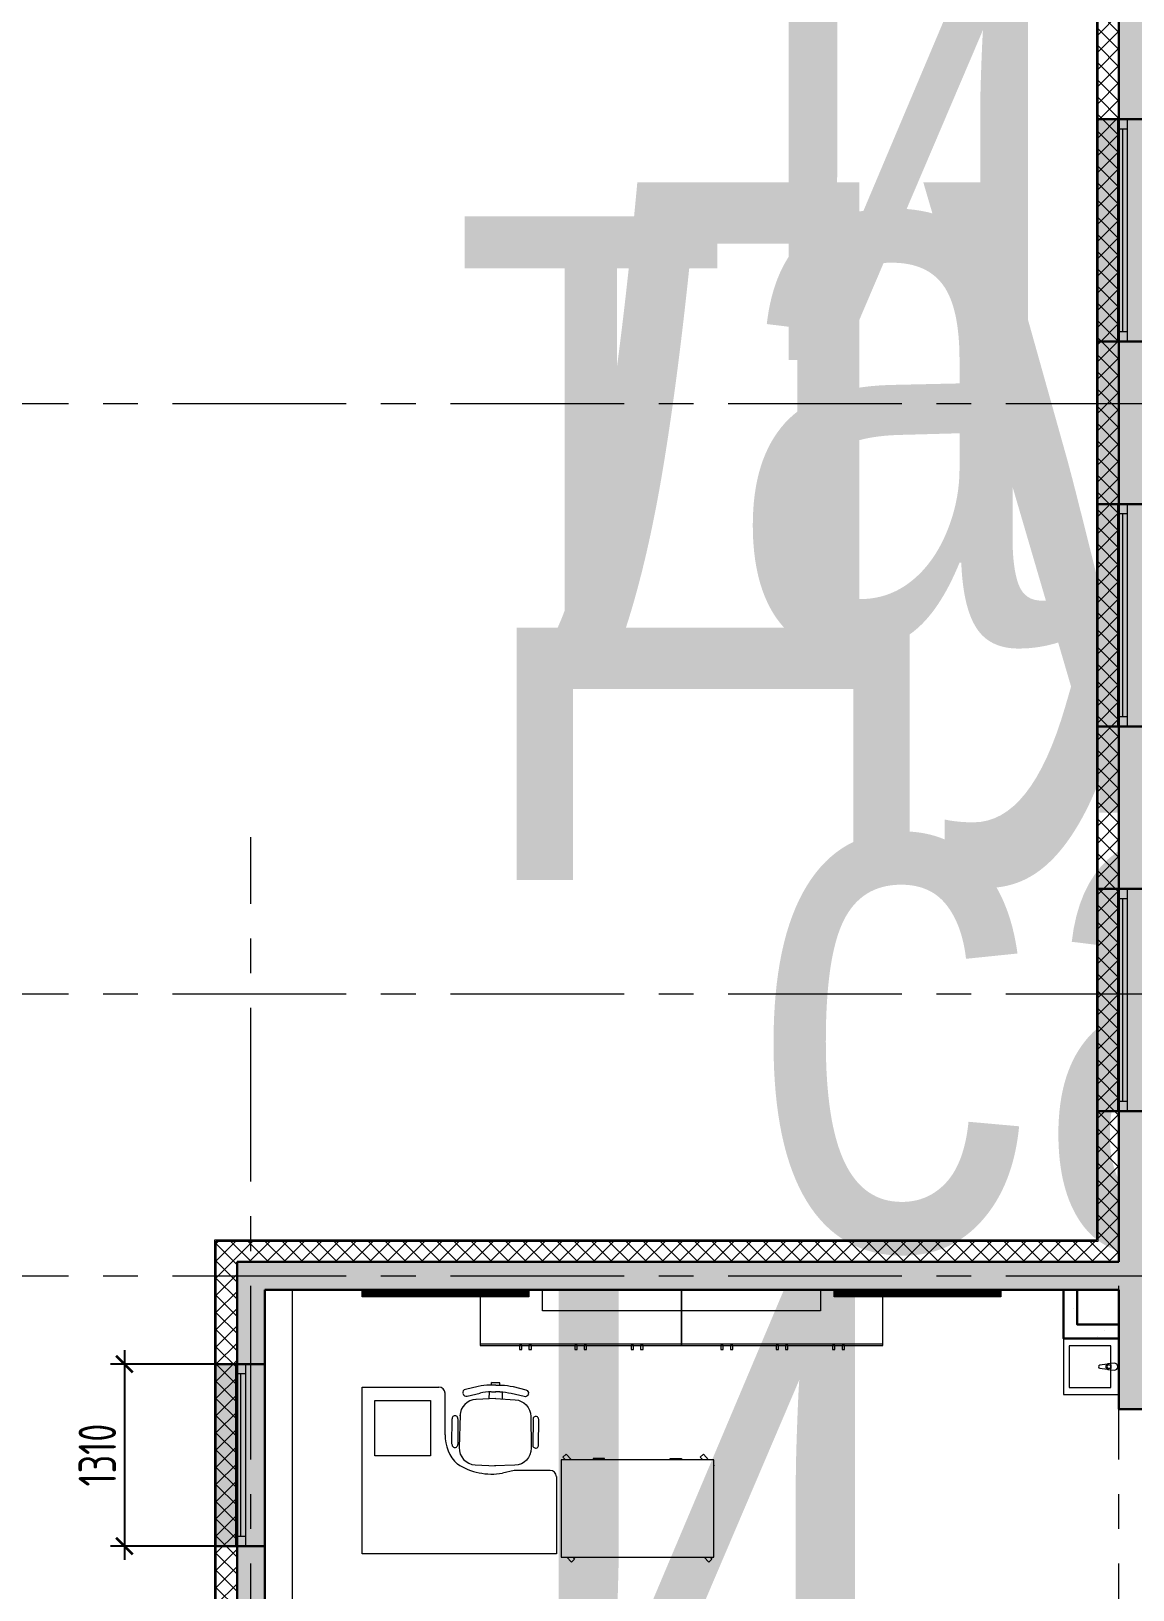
# Model space of a CAD drawing. Header units: millimetres. Extents: x -13407 to 8063098, y -54153 to 109271.
# Drawn here: x -1582 to 6350, y 7250 to 18469 of the extents above; entities that cross this region are included whole.
import ezdxf
from ezdxf.enums import TextEntityAlignment as Align

# ---------------------------------------------------------------- set-up
doc = ezdxf.new("R2018")
doc.units = ezdxf.units.MM
doc.linetypes.add('CENTER', pattern=[2, 1.25, -0.25, 0.25, -0.25])
doc.linetypes.add('HIDDEN', pattern=[6, 4, -2])
doc.layers.get('Defpoints').update_dxf_attribs({"color": 6})
for name, color, linetype, lineweight in [('АР_Маркер экспликации', 239, 'Continuous', 13), ('АР_Навесной фасад', 5, 'Continuous', 5), ('АР_Номер помещения', 1, 'Continuous', 25), ('АР_Окна БЛОК', 250, 'Continuous', 13), ('АР_Оси', 193, 'Continuous', 9), ('АР_Перегородки газоблок', 165, 'Continuous', 30), ('АР_Подоконники', 163, 'Continuous', 9), ('АР_Помещения_площадь', 19, 'Continuous', 9), ('АР_Сущ Несущая стена', 202, 'Continuous', 30), ('АР_Утеплитель', 250, 'Continuous', 9), ('АР_Штриховка монолит', 250, 'Continuous', 9), ('Сан.техника', 153, 'Continuous', 9), ('ТХ_мебель передв', 250, 'Continuous', 13), ('ТХ_ОСНОВНОЙ', 103, 'Continuous', 25)]:
    doc.layers.add(name, color=color, linetype=linetype, lineweight=lineweight)
doc.layers.add('АР_Названия помещений', color=124, linetype='Continuous', lineweight=5, plot=False)
doc.layers.add('ТХ', color=7, linetype='Continuous')
doc.styles.add('ISOCPEUR', font='isocpeur.ttf', dxfattribs={"width": 0.7})
doc.styles.get("Standard").update_dxf_attribs({"font": 'arial.ttf'})
doc.dimstyles.new('R_100', dxfattribs={"dimtxt": 270, "dimasz": 120, "dimexe": 100, "dimexo": 0, "dimgap": 60, "dimtad": 1, "dimdec": 0, "dimrnd": 5, "dimzin": 0, "dimdsep": 46, "dimtxsty": 'ISOCPEUR', "dimblk": 'ARCHTICK', "dimcen": 0, "dimdle": 100, "dimclrd": 256, "dimclre": 256, "dimclrt": 256, "dimadec": 0, "dimazin": 0, "dimtfac": 2, "dimtdec": 0, "dimtofl": 0, "dimtmove": 1, "dimatfit": 3, "dimfxl": 1, "dimtvp": 3, "dimtolj": 1, "dimtzin": 0, "dimarcsym": 0})

# ---------------------------------------------------------------- blocks, each defined once
blk = doc.blocks.new('*U377')
at = {"true_color": 0xffffff}
h = blk.add_hatch(color=7, dxfattribs=at)
h.dxf.hatch_style = 1
h.paths.add_polyline_path([(-1600, 140), (0, 140), (0, -220), (-1600, -220)])
at = {"lineweight": 30}
for p, q in [((-1600, 140), (-1600, -220)), ((0, 140), (0, -220))]:
    blk.add_line(p, q, dxfattribs=at)
for p, q in [((-1600, 140), (0, 140)), ((-1600, 140), (-1600, 140)), ((-1600, 140), (-1600, 140)), ((0, 140), (0, 140)), ((0, 140), (0, 140)), ((-1600, 0), (0, 0)), ((-1600, -70), (0, -70)), ((-1530, 0), (-1530, -70)), ((-1530, -35), (-70, -35)), ((-70, 0), (-70, -70)), ((0, -220), (-1600, -220))]:
    blk.add_line(p, q)
blk = doc.blocks.new('*U364')
at = {"true_color": 0xffffff}
h = blk.add_hatch(color=7, dxfattribs=at)
h.dxf.hatch_style = 1
h.paths.add_polyline_path([(-1600, 140), (0, 140), (0, -220), (-1600, -220)])
at = {"lineweight": 30}
for p, q in [((-1600, 140), (-1600, -220)), ((0, 140), (0, -220))]:
    blk.add_line(p, q, dxfattribs=at)
for p, q in [((-1600, 140), (0, 140)), ((-1600, 140), (-1600, 140)), ((-1600, 140), (-1600, 140)), ((0, 140), (0, 140)), ((0, 140), (0, 140)), ((-1600, 0), (0, 0)), ((-1600, -70), (0, -70)), ((-1530, 0), (-1530, -70)), ((-1530, -35), (-70, -35)), ((-70, 0), (-70, -70)), ((0, -220), (-1600, -220))]:
    blk.add_line(p, q)
blk = doc.blocks.new('*U365')
at = {"true_color": 0xffffff}
h = blk.add_hatch(color=7, dxfattribs=at)
h.dxf.hatch_style = 1
h.paths.add_polyline_path([(-1600, 140), (0, 140), (0, -220), (-1600, -220)])
at = {"lineweight": 30}
for p, q in [((-1600, 140), (-1600, -220)), ((0, 140), (0, -220))]:
    blk.add_line(p, q, dxfattribs=at)
for p, q in [((-1600, 140), (0, 140)), ((-1600, 140), (-1600, 140)), ((-1600, 140), (-1600, 140)), ((0, 140), (0, 140)), ((0, 140), (0, 140)), ((-1600, 0), (0, 0)), ((-1600, -70), (0, -70)), ((-1530, 0), (-1530, -70)), ((-1530, -35), (-70, -35)), ((-70, 0), (-70, -70)), ((0, -220), (-1600, -220))]:
    blk.add_line(p, q)
blk = doc.blocks.new('*U423')
at = {"true_color": 0xffffff}
h = blk.add_hatch(color=7, dxfattribs=at)
h.dxf.hatch_style = 1
h.paths.add_polyline_path([(-1310, 140), (0, 140), (0, -220), (-1310, -220)])
at = {"lineweight": 30}
for p, q in [((-1310, 140), (-1310, -220)), ((0, 140), (0, -220))]:
    blk.add_line(p, q, dxfattribs=at)
for p, q in [((-1310, 140), (0, 140)), ((-1310, 140), (-1310, 140)), ((-1310, 140), (-1310, 140)), ((0, 140), (0, 140)), ((0, 140), (0, 140)), ((-1310, 0), (0, 0)), ((-1310, -70), (0, -70)), ((-1240, 0), (-1240, -70)), ((-1240, -35), (-70, -35)), ((-70, 0), (-70, -70)), ((0, -220), (-1310, -220))]:
    blk.add_line(p, q)
blk = doc.blocks.new('*U605')
at = {"layer": 'Defpoints', "color": 7, "style": 'ISOCPEUR', "width": 0.7}
blk.add_attdef('ПЛОЩАДЬ_ПОМЕЩЕНИЯ', text='', height=200, dxfattribs=at).set_placement((8729, 1809), align=Align.MIDDLE_RIGHT)
at = {"layer": 'Defpoints', "color": 7, "style": 'ISOCPEUR', "width": 0.7, "flags": 1}
blk.add_attdef('КАТЕГОРИЯ', (-499, -2092), '', height=250, dxfattribs=at)
at = {"layer": 'АР_Номер помещения', "color": 7, "style": 'ISOCPEUR', "width": 0.7}
blk.add_attdef('НОМЕР_ПОМЕЩЕНИЯ', text='', height=300, dxfattribs=at).set_placement((6703, 2572), align=Align.MIDDLE_CENTER)
at = {"layer": 'АР_Помещения_площадь', "color": 7, "lineweight": 30, "width": 0.7, "flags": 104}
blk.add_attdef('ИМЯ_ПОМЕЩЕНИЯ', text='', height=100, dxfattribs=at).set_placement((158, 1217), align=Align.MIDDLE_CENTER)
blk = doc.blocks.new('*U627')
at = {"layer": 'Defpoints', "color": 7, "style": 'ISOCPEUR', "width": 0.7}
blk.add_attdef('ПЛОЩАДЬ_ПОМЕЩЕНИЯ', text='', height=200, dxfattribs=at).set_placement((-8322, 2148), align=Align.MIDDLE_RIGHT)
at = {"layer": 'Defpoints', "color": 7, "style": 'ISOCPEUR', "width": 0.7, "flags": 1}
blk.add_attdef('КАТЕГОРИЯ', (-499, -2092), '', height=250, dxfattribs=at)
at = {"layer": 'АР_Номер помещения', "color": 7, "style": 'ISOCPEUR', "width": 0.7}
blk.add_attdef('НОМЕР_ПОМЕЩЕНИЯ', text='', height=300, dxfattribs=at).set_placement((-9365, 3057), align=Align.MIDDLE_CENTER)
at = {"layer": 'АР_Помещения_площадь', "color": 7, "lineweight": 30, "width": 0.7, "flags": 104}
blk.add_attdef('ИМЯ_ПОМЕЩЕНИЯ', text='', height=100, dxfattribs=at).set_placement((158, 1217), align=Align.MIDDLE_CENTER)
blk = doc.blocks.new('*U628')
at = {"layer": 'Defpoints', "color": 7, "style": 'ISOCPEUR', "width": 0.7}
blk.add_attdef('ПЛОЩАДЬ_ПОМЕЩЕНИЯ', text='', height=200, dxfattribs=at).set_placement((652, 637), align=Align.MIDDLE_RIGHT)
at = {"layer": 'Defpoints', "color": 7, "style": 'ISOCPEUR', "width": 0.7, "flags": 1}
blk.add_attdef('КАТЕГОРИЯ', (-499, -2092), '', height=250, dxfattribs=at)
at = {"layer": 'АР_Номер помещения', "color": 7, "style": 'ISOCPEUR', "width": 0.7}
blk.add_attdef('НОМЕР_ПОМЕЩЕНИЯ', text='', height=300, dxfattribs=at).set_placement((224, 2314), align=Align.MIDDLE_CENTER)
at = {"layer": 'АР_Помещения_площадь', "color": 7, "lineweight": 30, "width": 0.7, "flags": 104}
blk.add_attdef('ИМЯ_ПОМЕЩЕНИЯ', text='', height=100, dxfattribs=at).set_placement((158, 1217), align=Align.MIDDLE_CENTER)
blk = doc.blocks.new('сан.техника')
at = {"layer": 'Сан.техника', "linetype": 'Continuous', "lineweight": 5}
for p, q in [((-27, 168), (-79, 161)), ((-27, 168), (-79, 161)), ((-79, 139), (-27, 132)), ((-79, 139), (-27, 132)), ((25, 175), (-17, 171)), ((25, 175), (-17, 171)), ((-17, 129), (25, 125)), ((-17, 129), (25, 125)), ((-15, 164), (0, 164)), ((-15, 164), (0, 164)), ((0, 136), (-15, 136)), ((0, 136), (-15, 136)), ((0, 164), (0, 136)), ((0, 164), (0, 136))]:
    blk.add_line(p, q, dxfattribs=at)
for points in [[(59, 350), (-341, 350), (-341, -50), (59, -50)], [(0, 300), (-300, 300), (-300, 0), (0, 0)], [(0, 300), (-300, 300), (-300, 0), (0, 0)]]:
    blk.add_lwpolyline(points, close=True, dxfattribs=at)
for centre, radius, start, end in [((-78, 150), 11.2, 97.1386, 262.8608), ((-78, 150), 11.2, 97.1386, 262.8608), ((-15, 150), 21.1, 122.7707, 237.2287), ((-15, 150), 21.1, 122.7707, 237.2287), ((-15, 150), 13.6, 89.9997, 269.9997), ((-15, 150), 13.6, 89.9997, 269.9997), ((-15, 150), 21.1, 95.1693, 122.7707), ((-15, 150), 21.1, 95.1693, 122.7707), ((-15, 150), 21.1, 237.2287, 264.8301), ((-15, 150), 21.1, 237.2287, 264.8301), ((25, 150), 25, 269.9997, 89.9997), ((25, 150), 25, 269.9997, 89.9997)]:
    blk.add_arc(centre, radius, start, end, dxfattribs=at)
blk = doc.blocks.new('М-60')
at = {"extrusion": (-6.19742e-05, 0.000470712, 1)}
for p, q in [((7034998, 1186438, 0), (7035020, 1186531, 0)), ((7035068, 1186520, 0), (7035047, 1186426, 0)), ((7035049, 1186549, 0), (7035051, 1186549, 0)), ((7035202, 1186569, 0), (7035439, 1186576, 0)), ((7035415, 1186627, 0), (7035232, 1186627, 0)), ((7035232, 1186586, 0), (7035416, 1186587, 0)), ((7035086, 1186313, 0), (7035093, 1186455, 0)), ((7035563, 1186460, 0), (7035570, 1186313, 0)), ((7034971, 1186283, 0), (7034970, 1186343, 0)), ((7034989, 1186343, 0), (7034971, 1186343, 0)), ((7034971, 1186343, 0), (7034971, 1186283, 0)), ((7034989, 1186313, 0), (7034989, 1186356, 0)), ((7034989, 1186313, 0), (7034989, 1186343, 0)), ((7034989, 1186313, 0), (7034989, 1186283, 0)), ((7034989, 1186313, 0), (7034990, 1186270, 0)), ((7035037, 1186344, 0), (7035037, 1186313, 0)), ((7035038, 1186283, 0), (7035037, 1186314, 0)), ((7035038, 1186361, 0), (7035088, 1186361, 0)), ((7035086, 1186315, 0), (7035095, 1186173, 0)), ((7035565, 1186174, 0), (7035570, 1186322, 0)), ((7034989, 1186283, 0), (7034971, 1186283, 0)), ((7035000, 1186188, 0), (7035023, 1186096, 0)), ((7035038, 1186266, 0), (7035089, 1186266, 0)), ((7035071, 1186108, 0), (7035048, 1186201, 0)), ((7035053, 1186078, 0), (7035054, 1186078, 0)), ((7035206, 1186060, 0), (7035443, 1186057, 0)), ((7035236, 1186044, 0), (7035420, 1186046, 0)), ((7035420, 1186005, 0), (7035237, 1186003, 0))]:
    blk.add_line(p, q, dxfattribs=at)
for centre, start, end in [((7035417, 1186607, 122), 264.9987, 95.5247), ((7035230, 1186606, 122), 84.9987, 275.5247), ((7035234, 1186024, 122), 85.3479, 275.874), ((7035422, 1186026, 122), 265.3479, 95.874)]:
    blk.add_arc(centre, 20.6, start, end, dxfattribs=at)
at = {"extrusion": (6.19742e-05, -0.000470712, -1)}
for centre, major_axis, start_param, end_param in [((7035043, 1186525, 0), (15.6, 18.5, 0), 4.240369, 5.829345), ((7035045, 1186525, 0), (15.6, 18.5, 0), -0.45384, 1.098777), ((7035213, 1186449, 0), (77.8, 92.6, 0), 4.061153, 5.558057), ((7035442, 1186455, 0), (77.8, 92.6, 0), -0.725128, 0.826554), ((7035352, 1186356, 0), (-278, 234, 0), 5.584367, 5.811166), ((7035400, 1186344, 0), (234, 278, 0), 4.01357, 4.240369)]:
    blk.add_ellipse(centre, major_axis=major_axis, ratio=1, start_param=start_param, end_param=end_param, dxfattribs=at)
at = {"extrusion": (-6.19742e-05, 0.000470712, 1)}
for centre, major_axis, start_param, end_param in [((7035353, 1186275, 0), (-274, -238, 0), 5.584367, 5.811166), ((7035401, 1186288, 0), (238, -274, 0), 4.01357, 4.240369), ((7035047, 1186101, 0), (15.8, -18.3, 0), 4.240369, 5.829345), ((7035048, 1186102, 0), (15.8, -18.3, 0), -0.45384, 1.098777), ((7035215, 1186180, 0), (79.2, -91.4, 0), 4.061153, 5.558057), ((7035444, 1186178, 0), (79.2, -91.4, 0), -0.725128, 0.826554)]:
    blk.add_ellipse(centre, major_axis=major_axis, ratio=1, start_param=start_param, end_param=end_param, dxfattribs=at)
blk = doc.blocks.new('стол угловой 1200х1400')
at = {"extrusion": (-6.20986e-05, 0.000470696, 1)}
for p, q in [((-20568, 32128, -393), (-20568, 33328, -394)), ((-20568, 33328, -394), (-20015, 33328, -394)), ((-19970, 32985, -393), (-19970, 33285, -394)), ((-19213, 32728, -393), (-19472, 32728, -393)), ((-19168, 32683, -393), (-19168, 32128, -393)), ((-19168, 32128, -393), (-20568, 32128, -393))]:
    blk.add_line(p, q, dxfattribs=at)
at = {"linetype": 'HIDDEN', "ltscale": 0.1}
blk.add_lwpolyline([(-20476, 33232), (-20076, 33232), (-20075, 32832), (-20475, 32832)], close=True, dxfattribs=at)
at = {"extrusion": (-6.20986e-05, 0.000470696, 1), "elevation": -377}
blk.add_lwpolyline([(-19472, 32728), (-19557, 32709)], dxfattribs=at)
at = {"extrusion": (-6.20986e-05, 0.000470696, 1)}
for centre, radius, start, end in [((-20015, 33283, -377), 45, 2.4817, 90.0151), ((-19697, 32975, -377), 273, 178.0222, 227.3755), ((-19635, 33157, -377), 455, 237.2104, 279.9393), ((-19213, 32683, -377), 45, 0.0151, 90.0151)]:
    blk.add_arc(centre, radius, start, end, dxfattribs=at)
blk = doc.blocks.new('тумба 1450х400х750')
at = {"lineweight": 15, "ltscale": 100}
blk.add_line((-12776, 30271), (-14226, 30271), dxfattribs=at)
for points in [[(-13949, 30283), (-13932, 30283), (-13932, 30313), (-13949, 30313)], [(-13881, 30283), (-13864, 30283), (-13864, 30313), (-13881, 30313)], [(-13542, 30283), (-13525, 30283), (-13525, 30313), (-13542, 30313)], [(-13474, 30283), (-13457, 30283), (-13457, 30313), (-13474, 30313)], [(-13145, 30283), (-13128, 30283), (-13128, 30313), (-13145, 30313)], [(-13077, 30283), (-13060, 30283), (-13060, 30313), (-13077, 30313)], [(-12776, 29883), (-12776, 30283), (-14226, 30283), (-14226, 29883)]]:
    blk.add_lwpolyline(points, close=True, dxfattribs=at)
blk = doc.blocks.new('стол игровой 1100х700')
blk.add_lwpolyline([(-13227, -58671), (-12127, -58671), (-12127, -57971), (-13227, -57971)], close=True)
for points in [[(-13200, -57971), (-13213, -57957), (-13191, -57936), (-13158, -57971)], [(-12212, -57971), (-12225, -57957), (-12202, -57936), (-12170, -57971)], [(-13227, -58632), (-13228, -58630), (-13227, -58629)], [(-13148, -58671), (-13129, -58691), (-13152, -58712), (-13190, -58671)], [(-12913, -58671), (-12913, -58680), (-12995, -58680), (-12995, -58671)], [(-12440, -58671), (-12440, -58680), (-12358, -58680), (-12358, -58671)], [(-12160, -58671), (-12141, -58691), (-12163, -58712), (-12202, -58671)]]:
    blk.add_lwpolyline(points)
blk = doc.blocks.new('A$C3da1b1ea')
at = {"lineweight": 0}
blk.add_lwpolyline([(0, 0), (50, 0), (50, -1200), (0, -1200), (0, 0)], dxfattribs=at)
blk = doc.blocks.new('A$Cf8021bc8')
at = {"linetype": 'Continuous', "lineweight": 5}
blk.add_lwpolyline([(150, 1000), (150, -1000), (0, -1000), (0, 1000)], close=True, dxfattribs=at)
at = {"layer": 'ТХ', "lineweight": 0}
for p in [(0, 2300), (0, -1100)]:
    blk.add_blockref('A$C3da1b1ea', p, dxfattribs=at)
blk = doc.blocks.new('_ArchTick')
at = {"color": 0, "linetype": 'ByBlock', "const_width": 0.15}
blk.add_lwpolyline([(-0.5, -0.5), (0.5, 0.5)], dxfattribs=at)
blk = doc.blocks.new('*D522')
at = {"layer": 'Defpoints', "color": 0, "ltscale": 100, "transparency": 16777216}
for p in [(100, 8875), (-911, 7565), (100, 7565)]:
    blk.add_point(p, dxfattribs=at)
at = {"layer": 'ТХ_мебель передв', "lineweight": -2, "ltscale": 100, "transparency": 16777216}
for p, q in [((100, 8875), (-1011, 8875)), ((-911, 8975), (-911, 7465)), ((100, 7565), (-1011, 7565))]:
    blk.add_line(p, q, dxfattribs=at)
at = {"layer": 'ТХ_мебель передв', "lineweight": -2, "ltscale": 100, "transparency": 16777216, "xscale": 120, "yscale": 120, "zscale": 120}
for p, rotation in [((-911, 8875), 90), ((-911, 7565), 270)]:
    blk.add_blockref('_ArchTick', p, dxfattribs=dict(at, rotation=rotation))
at = {"layer": 'ТХ_мебель передв', "ltscale": 100, "transparency": 16777216, "insert": (-1106, 8220), "char_height": 270, "attachment_point": 5, "rotation": 90, "style": 'ISOCPEUR'}
blk.add_mtext('\\A1;1310', dxfattribs=at)

msp = doc.modelspace()

# ---------------------------------------------------------------- hatches: boundary and pattern name
at = {"layer": 'АР_Перегородки газоблок', "ltscale": 100}
h = msp.add_hatch(dxfattribs=at)
h.set_pattern_fill('AR-CONC', color=256, scale=2, angle=180)
h.set_pattern_definition([(230, (413869.93, 150702.63), (-364.36934, 31.87817), [38.1, -419.1]), (175, (413869.93, 150702.63), (70.48684, -382.1137), [30.48, -335.28117]), (280.451445, (413839.56, 150705.28), (-293.8825, -350.2355), [32.38002, -356.1805]), (226.1842, (413869.93, 150601.03), (-542.1581, 84.08466), [57.15, -628.65]), (276.63556, (413824.75, 150608.03), (-474.8083, -494.85225), [48.57005, -534.2712]), (171.18415, (413869.9, 150601), (-474.8083, -494.85225), [45.7199, -502.91946]), (201, (413819.13, 150626.43), (-303.22878, 204.5304), [38.1, -419.1]), (146, (413819.13, 150626.43), (-123.60406, -368.37593), [30.48, -335.28]), (251.451445, (413793.86, 150643.47), (-426.83284, -163.84554), [32.38002, -356.17988]), (217.5, (413869.93, 150702.63), (-6.177207, -169.110078), [0, -331.216, 0, -340.36, 0, -336.55]), (187.5, (413869.93, 150702.63), (-133.639325, -200.36115), [0, -194.056, 0, -323.596, 0, -128.27]), (147.5, (413983.21, 150702.63), (-271.18119, 11.45749), [0, -127, 0, -396.24, 0, -525.78]), (137.5, (414034, 150702.63), (-296.25836, -50.85298), [0, -165.1, 0, -263.144, 0, -373.38])])
h.paths.add_polyline_path([(5850, 9060), (6250, 9060), (6250, 9160), (5950, 9160), (5950, 9410), (5850, 9410)])
at = {"layer": 'АР_Утеплитель', "ltscale": 100}
h = msp.add_hatch(dxfattribs=at)
h.set_pattern_fill('ANSI37', color=256, scale=700)
h.set_pattern_definition([(45, (-945096.63, 49153.53), (-61.871843, 61.871843), []), (135, (-945096.63, 49153.53), (-61.871843, -61.871843), [])])
h.paths.add_polyline_path([(29593.5, 11440), (29593.5, 11290), (21270, 11290), (21270, 6100), (13150, 6100), (13150, -250), (-250, -250), (-250, 9760), (6100, 9760), (6100, 26690), (-900.2, 26690), (-900.2, 28560), (-750.2, 28560), (-750.2, 26840), (6250, 26840), (6250, 9610), (-100, 9610), (-100, -100), (13000, -100), (13000, 6250), (21120, 6250), (21120, 11440)])
at = {"layer": 'АР_Штриховка монолит', "ltscale": 100}
h = msp.add_hatch(dxfattribs=at)
h.set_pattern_fill('ANSI35', color=256, scale=700)
h.set_pattern_definition([(45, (-951587.81, 109999.9), (-123.743687, 123.743687), []), (45, (-951464.07, 109999.9), (-123.743687, 123.743687), [218.75, -43.75, 0, -43.75])])
h.paths.add_polyline_path([(6449.9, 27280), (6249.9, 27280), (6249.9, 9610), (-100, 9610), (-100, -100), (12800, -100), (12800, 100), (100, 100), (100, 9410), (6250, 9410), (6250, 8550), (6550, 8550), (6550, 9610), (6450, 9610)])

# ---------------------------------------------------------------- linework, layer by layer
at = {"layer": 'АР_Навесной фасад', "ltscale": 100}
for p, q in [((6090, 9770), (6090, 26680)), ((6100, 9760), (6100, 26690)), ((-260.4, 9770), (6090, 9770)), ((-250.4, 9760), (6100, 9760))]:
    msp.add_line(p, q, dxfattribs=at)
for points in [[(-260, -260), (-260.4, 9770)], [(-250, -250), (-250.4, 9760)]]:
    msp.add_lwpolyline(points, dxfattribs=at)
at = {"layer": 'АР_Оси', "linetype": 'CENTER', "ltscale": 1000}
for p, q in [((6250, -1811.3), (6250, 32072.7)), ((-12563.8, 15790), (71033.4, 15790)), ((0, -1811.3), (0, 12666.9)), ((-12563.8, 11540), (71033.4, 11540)), ((-12563.8, 9510), (71033.4, 9510))]:
    msp.add_line(p, q, dxfattribs=at)
at = {"layer": 'АР_Перегородки газоблок', "ltscale": 100}
msp.add_lwpolyline([(6250, 9060), (5850, 9060), (5850, 9410), (5950, 9410), (5950, 9160), (6250, 9160)], close=True, dxfattribs=at)
at = {"layer": 'АР_Подоконники', "ltscale": 100}
msp.add_line((300, 300), (300, 9410), dxfattribs=at)
at = {"layer": 'АР_Сущ Несущая стена', "ltscale": 100}
for p, q in [((6250, 9610), (6250, 27480)), ((-100, -100), (-100, 9610)), ((-100, 9610), (6250, 9610)), ((100, 100), (100, 9410)), ((100, 9410), (6250, 9410)), ((6250, 9410), (6250, 8550)), ((6250, 8550), (6550, 8550))]:
    msp.add_line(p, q, dxfattribs=at)
at = {"layer": 'ТХ_мебель передв', "const_width": 50}
for points in [[(2000, 9384.4), (800, 9384.4)], [(5400, 9384.4), (4200, 9384.4)]]:
    msp.add_lwpolyline(points, dxfattribs=at)
at = {"layer": 'ТХ_ОСНОВНОЙ', "ltscale": 0.1}
msp.add_line((149, 9407.6, -0.6), (149, 9409.4, -0.6), dxfattribs=at)

# ---------------------------------------------------------------- block references
at = {"layer": 'АР_Маркер экспликации'}
ref = msp.add_blockref('*U627', (13490.9, 49386.5), dxfattribs=at)
lines = msp.add_mtext('\\W0.8000;Помещение для персонала с душем и санузлом', dxfattribs={"layer": 'АР_Названия помещений', "insert": (3588.6, 51897.3), "char_height": 3834.476, "width": 926.94, "attachment_point": 1})
ref.add_attrib('ИМЯ_ПОМЕЩЕНИЯ', '', (3588.6, 51897.3), dxfattribs={"flags": 104}).embed_mtext(lines)
at = {"layer": 'АР_Маркер экспликации', "color": 7}
ref = msp.add_blockref('*U605', (-5350.2, 43050), dxfattribs=at)
lines = msp.add_mtext('\\W0.8000;Кладовая и моечная оборотной тары', dxfattribs={"layer": 'АР_Названия помещений', "insert": (1464.7, 44829.6), "char_height": 4013.531, "width": 926.94, "attachment_point": 1})
ref.add_attrib('ИМЯ_ПОМЕЩЕНИЯ', '', (1464.7, 44829.6), dxfattribs={"flags": 104}).embed_mtext(lines)
ref = msp.add_blockref('*U628', (1524.2, 40927.8), dxfattribs=at)
lines = msp.add_mtext('\\W0.8000;Комната инструктора\\P(с душем и санузлом)', dxfattribs={"layer": 'АР_Названия помещений', "insert": (1864.4, 42233), "char_height": 4748.858, "width": 1867.228, "attachment_point": 1})
ref.add_attrib('ИМЯ_ПОМЕЩЕНИЯ', '', (1864.4, 42233), dxfattribs={"flags": 104}).embed_mtext(lines)
at = {"layer": 'АР_Окна БЛОК', "rotation": 270}
for name, p in [('*U365', (6310, 16235)), ('*U364', (6310, 13465)), ('*U377', (6310, 10695)), ('*U423', (-40.3, 7564.9))]:
    msp.add_blockref(name, p, dxfattribs=at)
at = {"layer": 'Сан.техника'}
msp.add_blockref('сан.техника', (6191, 8706.2), dxfattribs=at)
at = {"layer": 'ТХ_мебель передв'}
for name, p, rotation in [('A$Cf8021bc8', (3100, 9409.4), 270), ('тумба 1450х400х750', (-11126, 39292.6), 180), ('тумба 1450х400х750', (-9676, 39292.6), 180), ('М-60', (-1072516.5, 7061689.9, 393.1), 269.0887326624886), ('стол игровой 1100х700', (-9894.4, -50485.6), 180)]:
    msp.add_blockref(name, p, dxfattribs=dict(at, rotation=rotation))
msp.add_blockref('стол угловой 1200х1400', (21368, -24618.1, 393), dxfattribs=at)

# ---------------------------------------------------------------- dimensions: what is measured, and where the dimension line sits
at = {"layer": 'ТХ_мебель передв', "ltscale": 100}
dim = msp.add_linear_dim(base=(-911.1, 7564.9), p1=(99.7, 8874.9), p2=(99.7, 7564.9), angle=90, dimstyle='R_100', override={"dimpost": '\\X', "dimfxl": 2.5, "dimarcsym": 2}, dxfattribs=at)
dim.commit()
dim.dimension.update_dxf_attribs({"geometry": '*D522', "text_midpoint": (-1106.1, 8219.9)})

doc.saveas('drawing.dxf')
